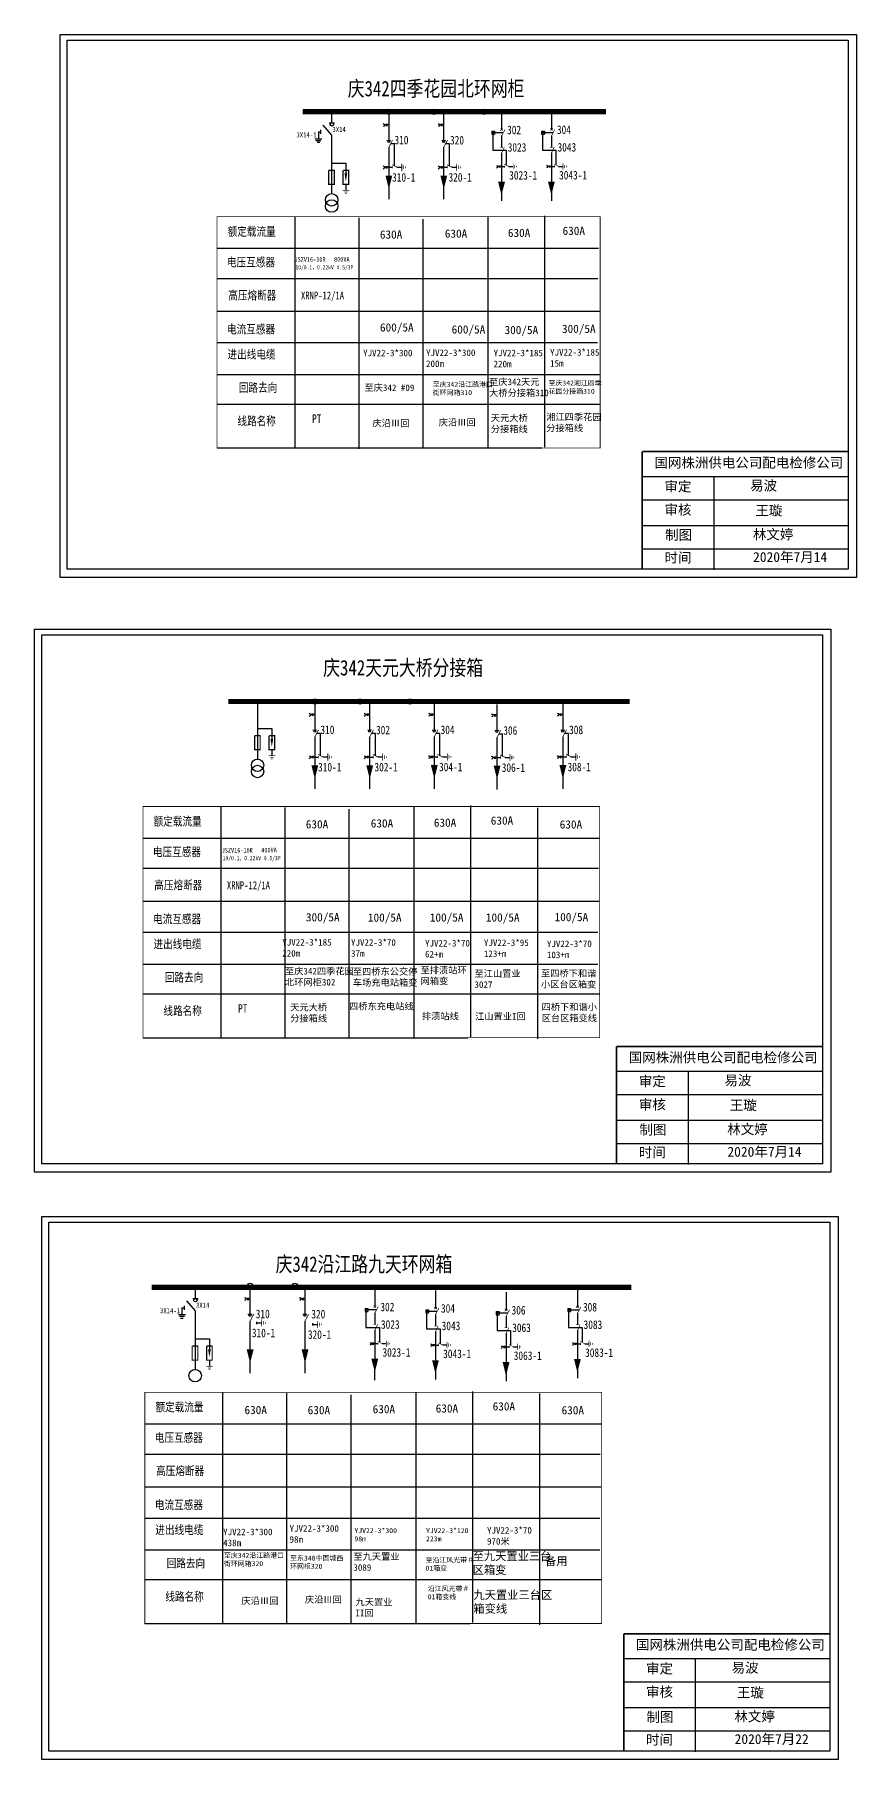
# Model space of a CAD drawing. Extents: x 215 to 997, y -470 to 59.
# Drawn here: x 215 to 464, y -468 to 55 of the extents above; entities that cross this region are included whole.
import ezdxf
from ezdxf.enums import TextEntityAlignment as Align

# ---------------------------------------------------------------- set-up
doc = ezdxf.new("R2010")
doc.units = 0
doc.header["$LTSCALE"] = 0.774411
doc.linetypes.add('HIDDEN', pattern=[0.375, 0.25, -0.125])
doc.layers.get('0').update_dxf_attribs({"linetype": 'CONTINUOUS'})
doc.layers.add('1', color=7, linetype='CONTINUOUS')
doc.layers.add('粗实线', color=7, linetype='CONTINUOUS', lineweight=30)
doc.styles.add('ST', font='', dxfattribs={"width": 0.8})
doc.styles.get("Standard").update_dxf_attribs({"font": '', "height": 2.5})
doc.styles.add('字体', font='simkai_0.ttf', dxfattribs={"height": 2.5})
doc.styles.add('宋体', font='', dxfattribs={"width": 0.65})
doc.styles.get('ST').set_extended_font_data('SimSun')
doc.styles.get('Standard').set_extended_font_data('SimSun')
doc.styles.get('宋体').set_extended_font_data('SimSun')

# ---------------------------------------------------------------- blocks, each defined once
blk = doc.blocks.new('JD')
for points in [[(-2, 0.2), (-2, -0.2), (2, 0.2), (2, -0.2)], [(1, -1.2), (1, -0.8), (-1, -1.2), (-1, -0.8)], [(-0.5, -1.8), (-0.5, -2.2), (0.5, -1.8), (0.5, -2.2)]]:
    blk.add_trace(points)
blk = doc.blocks.new('接地刀')
at = {"layer": '粗实线', "color": 0}
for p, q in [((15477, 53739), (15565, 53739)), ((15488, 53719), (15553, 53719)), ((15521, 53827), (15521, 53739)), ((15504, 53694), (15537, 53694))]:
    blk.add_line(p, q, dxfattribs=at)
at = {"layer": '粗实线', "color": 0, "linetype": 'HIDDEN'}
blk.add_line((15521, 53827), (15549, 53827), dxfattribs=at)
at = {"layer": '粗实线'}
blk.add_line((15549, 53853), (15549, 53802), dxfattribs=at)

msp = doc.modelspace()

# ---------------------------------------------------------------- linework, layer by layer
at = {"linetype": 'Continuous'}
for p, q in [((399.46, -79.09), (461.82, -79.09)), ((421.1, -79.1), (421.1, -107.43)), ((399.46, -86.2), (461.82, -86.2)), ((399.46, -93.95), (461.82, -93.95)), ((399.46, -101.05), (461.82, -101.05)), ((391.67, -259.46), (454.04, -259.46)), ((413.32, -259.47), (413.32, -287.8)), ((391.67, -266.56), (454.04, -266.56)), ((391.67, -274.31), (454.04, -274.31)), ((391.67, -281.41), (454.04, -281.41)), ((393.85, -437.55), (456.22, -437.55)), ((415.5, -437.56), (415.5, -465.89)), ((393.85, -444.66), (456.22, -444.66)), ((393.85, -452.41), (456.22, -452.41)), ((393.85, -459.51), (456.22, -459.51))]:
    msp.add_line(p, q, dxfattribs=at)
for points in [[(222.86, 54.9), (464.39, 54.9), (464.39, -109.74), (222.86, -109.74)], [(225.04, 53.22), (461.89, 53.22), (461.89, -107.21), (225.04, -107.21)], [(215.08, -125.46), (456.61, -125.46), (456.61, -290.11), (215.08, -290.11)], [(217.26, -127.15), (454.11, -127.15), (454.11, -287.57), (217.26, -287.57)], [(217.26, -303.56), (458.79, -303.56), (458.79, -468.2), (217.26, -468.2)], [(219.44, -305.24), (456.28, -305.24), (456.28, -465.67), (219.44, -465.67)]]:
    msp.add_lwpolyline(points, close=True, dxfattribs=at)
at = {"linetype": 'Continuous', "const_width": 0.5}
for points in [[(399.42, -71.59), (399.42, -107.32)], [(399.46, -71.59), (461.82, -71.59)], [(391.64, -251.95), (391.64, -287.68)], [(391.67, -251.95), (454.04, -251.95)], [(393.81, -430.05), (393.81, -465.78)], [(393.85, -430.05), (456.22, -430.05)]]:
    msp.add_lwpolyline(points, dxfattribs=at)
at = {"layer": '1', "color": 0}
for p, q in [((356.73, 31.44), (356.73, 26.03)), ((371.85, 31.48), (371.85, 26.07)), ((322.52, 30.68), (322.52, 22.85)), ((339.18, 30.68), (339.18, 22.85)), ((305.16, 24.35), (305.16, 6.58)), ((353.78, 25.55), (353.78, 24.63)), ((353.78, 25.55), (354.61, 25.55)), ((353.78, 24.63), (354.61, 24.63)), ((357.15, 25.07), (354.05, 25.07)), ((354.05, 25.07), (354.05, 19.79)), ((354.61, 25.55), (354.61, 24.63)), ((356.73, 24.14), (356.73, 20.72)), ((368.9, 25.59), (368.9, 24.67)), ((368.9, 25.59), (369.73, 25.59)), ((368.9, 24.67), (369.73, 24.67)), ((372.26, 25.11), (369.16, 25.11)), ((369.16, 25.11), (369.16, 19.84)), ((369.73, 25.59), (369.73, 24.67)), ((371.85, 24.19), (371.85, 20.76)), ((305.15, 15.91), (309.52, 15.91)), ((309.52, 15.91), (309.52, 12.72)), ((322.52, 20.72), (322.52, 11.22)), ((339.18, 20.72), (339.18, 11.22)), ((354.05, 19.79), (358.14, 19.79)), ((356.73, 19), (356.73, 8.89)), ((358.14, 19.79), (358.14, 15.44)), ((369.16, 19.84), (373.25, 19.84)), ((371.85, 19.05), (371.85, 8.93)), ((373.25, 19.84), (373.25, 15.49)), ((322.52, 14.64), (323.6, 14.64)), ((325.01, 14.67), (326.48, 14.67)), ((339.18, 14.64), (340.26, 14.64)), ((341.67, 14.67), (343.14, 14.67)), ((356.73, 14.85), (357.69, 14.85)), ((358.94, 14.88), (360.24, 14.88)), ((371.85, 14.89), (372.81, 14.89)), ((374.05, 14.92), (375.36, 14.92)), ((309.52, 9.36), (309.52, 7.71)), ((322.53, 9.68), (322.53, 4.98)), ((339.18, 9.68), (339.18, 4.98)), ((356.74, 7.53), (356.74, 4.45)), ((371.85, 7.57), (371.85, 4.49)), ((294.02, -0.35), (294.02, -70.3)), ((313.45, -0.67), (313.45, -70.7)), ((332.91, -1.13), (332.91, -70.49)), ((352.62, -0.37), (352.62, -70.49)), ((369.81, -0.07), (369.81, -70.19)), ((270.44, -9.93), (386.13, -9.93)), ((270.44, -19.07), (385.96, -19.07)), ((270.44, -29.03), (386.47, -29.03)), ((270.44, -38.51), (385.79, -38.51)), ((270.44, -48.17), (386.64, -48.17)), ((270.44, -57.17), (386.64, -57.17)), ((270.44, -70.49), (368.97, -70.49)), ((282.71, -147.8), (282.71, -164.89)), ((300.07, -148.17), (300.07, -156.01)), ((316.72, -148.17), (316.72, -156.01)), ((336.31, -148.12), (336.31, -155.96)), ((355.33, -148.31), (355.33, -156.14)), ((375.28, -148.12), (375.28, -155.96)), ((282.69, -155.56), (287.06, -155.56)), ((287.06, -155.56), (287.06, -158.75)), ((287.06, -162.11), (287.06, -163.76)), ((300.07, -158.13), (300.07, -167.63)), ((316.72, -158.13), (316.72, -167.63)), ((336.31, -158.09), (336.31, -167.59)), ((355.33, -158.27), (355.33, -167.77)), ((375.28, -158.09), (375.28, -167.59)), ((300.07, -164.21), (301.15, -164.21)), ((302.56, -164.18), (304.03, -164.18)), ((316.72, -164.21), (317.8, -164.21)), ((319.21, -164.18), (320.68, -164.18)), ((336.31, -164.16), (337.39, -164.16)), ((338.8, -164.13), (340.27, -164.13)), ((355.33, -164.35), (356.41, -164.35)), ((357.82, -164.32), (359.29, -164.32)), ((375.28, -164.16), (376.36, -164.16)), ((377.77, -164.13), (379.24, -164.13)), ((300.07, -169.17), (300.07, -173.87)), ((316.73, -169.17), (316.73, -173.87)), ((336.31, -169.12), (336.31, -173.82)), ((355.34, -169.31), (355.34, -174.01)), ((375.29, -169.12), (375.29, -173.82)), ((271.56, -179.2), (271.56, -249.15)), ((290.99, -179.53), (290.99, -249.55)), ((310.46, -179.98), (310.46, -249.34)), ((330.16, -179.22), (330.16, -249.34)), ((347.36, -178.92), (347.36, -249.04)), ((367.63, -179.57), (367.63, -249.69)), ((247.99, -188.78), (386.56, -188.78)), ((247.99, -197.92), (386.11, -197.92)), ((247.99, -207.88), (386.27, -207.88)), ((247.99, -217.36), (385.94, -217.36)), ((247.99, -227.02), (385.94, -227.02)), ((247.99, -236.02), (386.49, -236.02)), ((247.99, -249.34), (346.51, -249.34)), ((280.44, -325.31), (280.44, -333.14)), ((297.09, -325.31), (297.09, -333.14)), ((318.3, -325.51), (318.3, -330.92)), ((336.69, -325.93), (336.69, -331.34)), ((358.1, -326.5), (358.1, -331.91)), ((379.75, -325.56), (379.75, -330.97)), ((263.78, -332.21), (263.78, -349.99)), ((315.35, -331.4), (315.35, -332.32)), ((315.35, -331.4), (316.18, -331.4)), ((315.35, -332.32), (316.18, -332.32)), ((318.71, -331.88), (315.61, -331.88)), ((315.61, -331.88), (315.61, -337.15)), ((316.18, -331.4), (316.18, -332.32)), ((318.3, -332.8), (318.3, -336.23)), ((333.74, -331.82), (333.74, -332.74)), ((333.74, -331.82), (334.57, -331.82)), ((333.74, -332.74), (334.57, -332.74)), ((337.11, -332.3), (334.01, -332.3)), ((334.01, -332.3), (334.01, -337.58)), ((334.57, -331.82), (334.57, -332.74)), ((336.69, -333.23), (336.69, -336.65)), ((355.15, -332.39), (355.15, -333.31)), ((355.15, -332.39), (355.98, -332.39)), ((355.15, -333.31), (355.98, -333.31)), ((358.51, -332.87), (355.41, -332.87)), ((355.41, -332.87), (355.41, -338.14)), ((355.98, -332.39), (355.98, -333.31)), ((358.1, -333.79), (358.1, -337.22)), ((376.8, -331.45), (376.8, -332.37)), ((376.8, -331.45), (377.63, -331.45)), ((376.8, -332.37), (377.63, -332.37)), ((380.17, -331.93), (377.07, -331.93)), ((377.07, -331.93), (377.07, -337.21)), ((377.63, -331.45), (377.63, -332.37)), ((379.75, -332.86), (379.75, -336.28)), ((280.44, -335.27), (280.44, -344.77)), ((282.49, -335.75), (283.96, -335.75)), ((297.09, -335.27), (297.09, -344.77)), ((299.47, -336.24), (300.94, -336.24)), ((315.61, -337.15), (319.7, -337.15)), ((318.3, -337.94), (318.3, -348.06)), ((319.7, -337.15), (319.7, -341.5)), ((334.01, -337.58), (338.1, -337.58)), ((336.69, -338.37), (336.69, -348.48)), ((338.1, -337.58), (338.1, -341.93)), ((355.41, -338.14), (359.5, -338.14)), ((358.1, -338.93), (358.1, -349.05)), ((359.5, -338.14), (359.5, -342.5)), ((377.07, -337.21), (381.16, -337.21)), ((379.75, -338), (379.75, -348.12)), ((381.16, -337.21), (381.16, -341.56)), ((263.76, -340.65), (268.13, -340.65)), ((268.13, -340.65), (268.13, -343.84)), ((318.3, -342.1), (319.26, -342.1)), ((320.51, -342.07), (321.81, -342.07)), ((336.69, -342.52), (337.65, -342.52)), ((338.9, -342.49), (340.2, -342.49)), ((358.1, -343.09), (359.05, -343.09)), ((360.3, -343.06), (361.61, -343.06)), ((379.75, -342.15), (380.71, -342.15)), ((381.96, -342.13), (383.26, -342.13)), ((268.13, -347.2), (268.13, -348.85)), ((280.44, -346.31), (280.44, -351)), ((297.1, -346.31), (297.1, -351)), ((318.25, -350.06), (318.25, -353.14)), ((336.7, -349.84), (336.7, -352.92)), ((358.1, -350.41), (358.1, -353.49)), ((379.76, -349.47), (379.76, -352.55)), ((272.13, -356.84), (272.13, -426.79)), ((291.56, -357.16), (291.56, -427.19)), ((311.03, -357.62), (311.03, -426.97)), ((330.73, -356.86), (330.73, -426.97)), ((347.93, -356.56), (347.93, -426.68)), ((368.2, -357.21), (368.2, -427.33)), ((248.56, -366.42), (387.13, -366.42)), ((248.56, -375.56), (386.68, -375.56)), ((248.56, -385.51), (386.84, -385.51)), ((248.56, -395), (386.51, -395)), ((248.56, -404.66), (386.51, -404.66)), ((248.56, -413.66), (387.06, -413.66)), ((248.56, -426.97), (347.08, -426.97))]:
    msp.add_line(p, q, dxfattribs=at)
for points, const_width in [([(296.37, 31.48), (388.43, 31.48)], 1.56), ([(356.34, 25.72), (357.18, 26.35)], 0.207), ([(356.35, 26.41), (357.16, 25.74)], 0.207), ([(356.73, 24.09), (357.77, 26.06)], 0.207), ([(371.45, 25.76), (372.3, 26.4)], 0.207), ([(371.46, 26.46), (372.27, 25.78)], 0.207), ([(371.85, 24.13), (372.88, 26.1)], 0.207), ([(321.83, 22.82), (323.21, 22.82)], 0.234), ([(322.52, 20.66), (323.69, 22.88)], 0.234), ([(338.49, 22.82), (339.87, 22.82)], 0.234), ([(339.18, 20.66), (340.35, 22.88)], 0.234), ([(356.36, 20.66), (357.13, 20.66)], 0.207), ([(356.69, 18.75), (357.56, 20.71)], 0.207), ([(371.48, 20.71), (372.24, 20.71)], 0.207), ([(371.81, 18.79), (372.68, 20.75)], 0.207), ([(304.29, 13.73), (304.29, 9.47), (306, 9.47), (306, 13.73), (304.35, 13.73)], 0.36), ([(308.66, 13.73), (308.66, 9.47), (310.37, 9.47), (310.37, 13.73), (308.72, 13.73)], 0.36), ([(323.54, 15.42), (325.1, 14.64)], 0.234), ([(323.6, 15), (323.6, 14.28)], 0.234), ([(340.2, 15.42), (341.76, 14.64)], 0.234), ([(340.26, 15), (340.26, 14.28)], 0.234), ([(357.64, 15.54), (359.02, 14.85)], 0.207), ([(357.69, 15.17), (357.69, 14.53)], 0.207), ([(372.75, 15.58), (374.13, 14.89)], 0.207), ([(372.81, 15.21), (372.81, 14.57)], 0.207), ([(356.22, 8.82), (357.28, 8.82), (356.74, 7.76), (356.24, 8.84)], 0.207), ([(371.34, 8.87), (372.39, 8.87), (371.85, 7.8), (371.35, 8.89)], 0.207), ([(273.91, -147.37), (395.56, -147.37)], 1.56), ([(299.38, -156.04), (300.76, -156.04)], 0.234), ([(300.07, -158.19), (301.24, -155.98)], 0.234), ([(316.03, -156.04), (317.41, -156.04)], 0.234), ([(316.72, -158.19), (317.89, -155.98)], 0.234), ([(335.62, -155.99), (337, -155.99)], 0.234), ([(336.31, -158.15), (337.48, -155.93)], 0.234), ([(354.64, -156.17), (356.02, -156.17)], 0.234), ([(355.33, -158.33), (356.5, -156.11)], 0.234), ([(374.59, -155.99), (375.97, -155.99)], 0.234), ([(375.28, -158.15), (376.45, -155.93)], 0.234), ([(281.84, -157.74), (281.84, -162), (283.54, -162), (283.54, -157.74), (281.89, -157.74)], 0.36), ([(286.21, -157.74), (286.21, -162), (287.91, -162), (287.91, -157.74), (286.26, -157.74)], 0.36), ([(301.09, -163.43), (302.65, -164.21)], 0.234), ([(301.15, -163.85), (301.15, -164.57)], 0.234), ([(317.74, -163.43), (319.3, -164.21)], 0.234), ([(317.8, -163.85), (317.8, -164.57)], 0.234), ([(337.33, -163.38), (338.89, -164.16)], 0.234), ([(337.39, -163.8), (337.39, -164.52)], 0.234), ([(356.35, -163.57), (357.91, -164.35)], 0.234), ([(356.41, -163.99), (356.41, -164.71)], 0.234), ([(376.3, -163.38), (377.86, -164.16)], 0.234), ([(376.36, -163.8), (376.36, -164.52)], 0.234), ([(381.55, -249.34), (247.99, -249.34), (247.99, -179.2), (380.96, -179.2)], 0.234), ([(380.75, -179.2), (386.51, -179.2), (386.51, -249.34), (381.41, -249.34)], 0.234), ([(250.61, -325.01), (396.13, -325.01)], 1.56), ([(279.75, -333.17), (281.13, -333.17)], 0.234), ([(280.44, -335.33), (281.61, -333.11)], 0.234), ([(296.4, -333.17), (297.78, -333.17)], 0.234), ([(297.09, -335.33), (298.26, -333.11)], 0.234), ([(317.91, -331.22), (318.75, -330.59)], 0.207), ([(317.91, -330.53), (318.73, -331.21)], 0.207), ([(318.3, -332.85), (319.34, -330.89)], 0.207), ([(336.3, -331.65), (337.14, -331.02)], 0.207), ([(336.31, -330.96), (337.12, -331.63)], 0.207), ([(336.69, -333.28), (337.73, -331.31)], 0.207), ([(357.7, -332.22), (358.54, -331.59)], 0.207), ([(357.71, -331.53), (358.52, -332.2)], 0.207), ([(358.1, -333.85), (359.13, -331.88)], 0.207), ([(379.36, -331.28), (380.2, -330.65)], 0.207), ([(379.36, -330.59), (380.18, -331.27)], 0.207), ([(379.75, -332.91), (380.79, -330.95)], 0.207), ([(317.93, -336.28), (318.7, -336.28)], 0.207), ([(318.26, -338.2), (319.13, -336.24)], 0.207), ([(336.32, -336.71), (337.09, -336.71)], 0.207), ([(336.65, -338.62), (337.52, -336.66)], 0.207), ([(357.72, -337.28), (358.49, -337.28)], 0.207), ([(358.05, -339.19), (358.93, -337.23)], 0.207), ([(379.38, -336.34), (380.15, -336.34)], 0.207), ([(379.71, -338.25), (380.58, -336.3)], 0.207), ([(262.91, -342.83), (262.91, -347.09), (264.61, -347.09), (264.61, -342.83), (262.96, -342.83)], 0.36), ([(267.28, -342.83), (267.28, -347.09), (268.98, -347.09), (268.98, -342.83), (267.33, -342.83)], 0.36), ([(319.2, -341.41), (320.59, -342.1)], 0.207), ([(319.26, -341.78), (319.26, -342.41)], 0.207), ([(337.6, -341.83), (338.98, -342.52)], 0.207), ([(337.65, -342.2), (337.65, -342.84)], 0.207), ([(359, -342.4), (360.38, -343.09)], 0.207), ([(359.05, -342.77), (359.05, -343.41)], 0.207), ([(380.66, -341.46), (382.04, -342.15)], 0.207), ([(380.71, -341.83), (380.71, -342.47)], 0.207), ([(317.79, -348.12), (318.85, -348.12), (318.31, -349.19), (317.8, -348.1)], 0.207), ([(336.18, -348.55), (337.24, -348.55), (336.7, -349.62), (336.2, -348.53)], 0.207), ([(357.59, -349.11), (358.64, -349.11), (358.1, -350.18), (357.6, -349.09)], 0.207), ([(379.24, -348.18), (380.3, -348.18), (379.76, -349.25), (379.25, -348.16)], 0.207), ([(382.12, -426.97), (248.56, -426.97), (248.56, -356.84), (381.53, -356.84)], 0.234), ([(381.32, -356.84), (387.08, -356.84), (387.08, -426.97), (381.98, -426.97)], 0.234)]:
    msp.add_lwpolyline(points, dxfattribs=dict(at, const_width=const_width))
for points, format in [([(320.82, 27.91, -0.877934), (320.84, 26.96)], "xyb"), ([(337.48, 27.91, -0.877934), (337.5, 26.96)], "xyb"), ([(309.52, 12.77, 0.84, 0, 0), (309.52, 10.37, 0, 0, 0)], "xyseb"), ([(320.82, 15.06, -0.877934), (320.84, 14.11)], "xyb"), ([(322.57, 12.14, 2.08, 0, 0), (322.57, 8.01, 0, 0, 0)], "xyseb"), ([(337.48, 15.06, -0.877934), (337.5, 14.11)], "xyb"), ([(339.22, 12.14, 2.08, 0, 0), (339.22, 8.01, 0, 0, 0)], "xyseb"), ([(355.23, 15.22, -0.877934), (355.24, 14.38)], "xyb"), ([(356.73, 10.26, 2.08, 0, 0), (356.73, 6.13, 0, 0, 0)], "xyseb"), ([(370.34, 15.26, -0.877934), (370.36, 14.42)], "xyb"), ([(371.85, 10.3, 2.08, 0, 0), (371.85, 6.18, 0, 0, 0)], "xyseb"), ([(298.37, -150.95, -0.877934), (298.39, -151.89)], "xyb"), ([(315.02, -150.95, -0.877934), (315.04, -151.89)], "xyb"), ([(334.61, -150.9, -0.877934), (334.63, -151.85)], "xyb"), ([(353.63, -151.08, -0.877934), (353.65, -152.03)], "xyb"), ([(373.58, -150.9, -0.877934), (373.6, -151.85)], "xyb"), ([(287.06, -158.7, 0.84, 0, 0), (287.06, -161.1, 0, 0, 0)], "xyseb"), ([(298.37, -163.8, -0.877934), (298.39, -164.74)], "xyb"), ([(300.11, -166.71, 2.08, 0, 0), (300.11, -170.84, 0, 0, 0)], "xyseb"), ([(315.02, -163.8, -0.877934), (315.04, -164.74)], "xyb"), ([(316.77, -166.71, 2.08, 0, 0), (316.77, -170.84, 0, 0, 0)], "xyseb"), ([(334.61, -163.75, -0.877934), (334.63, -164.7)], "xyb"), ([(336.35, -166.66, 2.08, 0, 0), (336.35, -170.79, 0, 0, 0)], "xyseb"), ([(353.63, -163.93, -0.877934), (353.65, -164.88)], "xyb"), ([(355.38, -166.85, 2.08, 0, 0), (355.38, -170.98, 0, 0, 0)], "xyseb"), ([(373.58, -163.75, -0.877934), (373.6, -164.7)], "xyb"), ([(375.33, -166.66, 2.08, 0, 0), (375.33, -170.79, 0, 0, 0)], "xyseb"), ([(278.74, -328.08, -0.877934), (278.76, -329.03)], "xyb"), ([(295.39, -328.08, -0.877934), (295.41, -329.03)], "xyb"), ([(268.13, -343.79, 0.84, 0, 0), (268.13, -346.19, 0, 0, 0)], "xyseb"), ([(280.48, -343.85, 2.08, 0, 0), (280.48, -347.97, 0, 0, 0)], "xyseb"), ([(297.14, -343.85, 2.08, 0, 0), (297.14, -347.97, 0, 0, 0)], "xyseb"), ([(316.79, -341.73, -0.877934), (316.81, -342.57)], "xyb"), ([(335.19, -342.16, -0.877934), (335.2, -343)], "xyb"), ([(356.59, -342.72, -0.877934), (356.61, -343.56)], "xyb"), ([(378.25, -341.79, -0.877934), (378.26, -342.63)], "xyb"), ([(318.3, -346.68, 2.08, 0, 0), (318.3, -350.81, 0, 0, 0)], "xyseb"), ([(336.69, -347.11, 2.08, 0, 0), (336.69, -351.24, 0, 0, 0)], "xyseb"), ([(358.1, -347.68, 2.08, 0, 0), (358.1, -351.81, 0, 0, 0)], "xyseb"), ([(379.75, -346.74, 2.08, 0, 0), (379.75, -350.87, 0, 0, 0)], "xyseb")]:
    msp.add_lwpolyline(points, format=format, dxfattribs=at)
for points in [[(321.73, 27.5), (321.24, 27.5)], [(321.73, 27.83), (321.73, 27.12)], [(321.95, 27.83), (321.95, 27.12)], [(322.52, 27.5), (321.95, 27.5)], [(338.39, 27.5), (337.9, 27.5)], [(338.39, 27.83), (338.39, 27.12)], [(338.61, 27.83), (338.61, 27.12)], [(339.17, 27.5), (338.61, 27.5)], [(324.26, 14.99), (324.26, 21.74), (323.09, 21.74)], [(340.92, 14.99), (340.92, 21.74), (339.75, 21.74)], [(321.73, 14.65), (321.24, 14.65)], [(321.73, 14.98), (321.73, 14.27)], [(321.95, 14.98), (321.95, 14.27)], [(322.52, 14.65), (321.95, 14.65)], [(338.39, 14.65), (337.9, 14.65)], [(338.39, 14.98), (338.39, 14.27)], [(338.61, 14.98), (338.61, 14.27)], [(339.17, 14.65), (338.61, 14.65)], [(356.04, 14.86), (355.6, 14.86)], [(356.04, 15.15), (356.04, 14.52)], [(356.23, 15.15), (356.23, 14.52)], [(356.73, 14.86), (356.23, 14.86)], [(371.15, 14.9), (370.71, 14.9)], [(371.15, 15.19), (371.15, 14.56)], [(371.34, 15.19), (371.34, 14.56)], [(371.85, 14.9), (371.34, 14.9)], [(299.28, -151.35), (298.79, -151.35)], [(299.28, -151.02), (299.28, -151.73)], [(299.5, -151.02), (299.5, -151.73)], [(300.06, -151.35), (299.5, -151.35)], [(315.93, -151.35), (315.44, -151.35)], [(315.93, -151.02), (315.93, -151.73)], [(316.15, -151.02), (316.15, -151.73)], [(316.72, -151.35), (316.15, -151.35)], [(335.52, -151.3), (335.03, -151.3)], [(335.52, -150.97), (335.52, -151.68)], [(335.74, -150.97), (335.74, -151.68)], [(336.31, -151.3), (335.74, -151.3)], [(354.55, -151.49), (354.05, -151.49)], [(354.55, -151.16), (354.55, -151.87)], [(354.77, -151.16), (354.77, -151.87)], [(355.33, -151.49), (354.77, -151.49)], [(374.5, -151.3), (374, -151.3)], [(374.5, -150.97), (374.5, -151.68)], [(374.71, -150.97), (374.71, -151.68)], [(375.28, -151.3), (374.71, -151.3)], [(301.81, -163.86), (301.81, -157.11), (300.64, -157.11)], [(318.46, -163.86), (318.46, -157.11), (317.29, -157.11)], [(338.05, -163.81), (338.05, -157.06), (336.88, -157.06)], [(357.07, -164), (357.07, -157.25), (355.91, -157.25)], [(377.02, -163.81), (377.02, -157.06), (375.85, -157.06)], [(299.28, -164.2), (298.79, -164.2)], [(299.28, -163.87), (299.28, -164.58)], [(299.5, -163.87), (299.5, -164.58)], [(300.06, -164.2), (299.5, -164.2)], [(315.93, -164.2), (315.44, -164.2)], [(315.93, -163.87), (315.93, -164.58)], [(316.15, -163.87), (316.15, -164.58)], [(316.72, -164.2), (316.15, -164.2)], [(335.52, -164.15), (335.03, -164.15)], [(335.52, -163.82), (335.52, -164.53)], [(335.74, -163.82), (335.74, -164.53)], [(336.31, -164.15), (335.74, -164.15)], [(354.55, -164.33), (354.05, -164.33)], [(354.55, -164.01), (354.55, -164.72)], [(354.77, -164.01), (354.77, -164.72)], [(355.33, -164.33), (354.77, -164.33)], [(374.5, -164.15), (374, -164.15)], [(374.5, -163.82), (374.5, -164.53)], [(374.71, -163.82), (374.71, -164.53)], [(375.28, -164.15), (374.71, -164.15)], [(279.65, -328.48), (279.16, -328.48)], [(279.65, -328.16), (279.65, -328.87)], [(279.87, -328.16), (279.87, -328.87)], [(280.44, -328.48), (279.87, -328.48)], [(296.31, -328.48), (295.81, -328.48)], [(296.31, -328.16), (296.31, -328.87)], [(296.52, -328.16), (296.52, -328.87)], [(297.09, -328.48), (296.52, -328.48)], [(282.44, -335.43), (282.44, -336.14)], [(299.42, -335.92), (299.42, -336.63)], [(317.6, -342.09), (317.17, -342.09)], [(317.6, -341.79), (317.6, -342.43)], [(317.8, -341.79), (317.8, -342.43)], [(318.3, -342.09), (317.8, -342.09)], [(335.99, -342.51), (335.56, -342.51)], [(335.99, -342.22), (335.99, -342.85)], [(336.19, -342.22), (336.19, -342.85)], [(336.69, -342.51), (336.19, -342.51)], [(357.4, -343.08), (356.96, -343.08)], [(357.4, -342.79), (357.4, -343.42)], [(357.59, -342.79), (357.59, -343.42)], [(358.09, -343.08), (357.59, -343.08)], [(379.05, -342.14), (378.62, -342.14)], [(379.05, -341.85), (379.05, -342.48)], [(379.25, -341.85), (379.25, -342.48)], [(379.75, -342.14), (379.25, -342.14)]]:
    msp.add_lwpolyline(points, dxfattribs=at)
at = {"layer": '1', "color": 0, "const_width": 0.234}
msp.add_lwpolyline([(270.44, -0.35), (386.64, -0.35), (386.64, -70.49), (270.44, -70.49)], close=True, dxfattribs=at)
at = {"layer": '1', "color": 0}
for centre, radius in [((322.56, 31.46), 0.777), ((336.17, 31.46), 0.777), ((351.41, 31.46), 0.777), ((322.52, 22.49), 0.3), ((339.18, 22.49), 0.3), ((305.2, 4.77), 1.89), ((305.2, 2.89), 1.89), ((300.1, -147.39), 0.777), ((313.71, -147.39), 0.777), ((328.95, -147.39), 0.777), ((300.07, -156.36), 0.3), ((316.72, -156.36), 0.3), ((336.31, -156.32), 0.3), ((355.33, -156.5), 0.3), ((375.28, -156.32), 0.3), ((282.74, -166.7), 1.89), ((282.74, -168.58), 1.89), ((280.47, -324.53), 0.777), ((294.09, -324.53), 0.777), ((280.44, -333.5), 0.3), ((297.09, -333.5), 0.3), ((263.81, -351.79), 1.89)]:
    msp.add_circle(centre, radius, dxfattribs=at)
at = {"layer": '粗实线', "color": 0}
for p, q in [((305.28, 24.39), (302.63, 27.41)), ((304.45, 28.13), (306.12, 28.13)), ((305.28, 28.13), (305.28, 31.19)), ((263.89, -332.17), (261.25, -329.15)), ((263.06, -328.43), (264.73, -328.43)), ((263.89, -328.43), (263.89, -325.38))]:
    msp.add_line(p, q, dxfattribs=at)
for centre in [(305.28, 27.63), (263.89, -328.93)]:
    msp.add_circle(centre, 0.501, dxfattribs=at)

# ---------------------------------------------------------------- block references
at = {"layer": '1', "color": 0, "rotation": 90}
for p, xscale, yscale, zscale in [((326.5, 14.63), 0.5459999999031879, 0.5459999999031879, 0.546), ((343.16, 14.63), 0.5459999999031879, 0.5459999999031879, 0.546), ((360.26, 14.84), 0.4838399997354372, 0.4838399997354372, 0.48384), ((375.38, 14.88), 0.4838399997354372, 0.4838399997354372, 0.48384), ((304.05, -164.22), 0.5459999999031879, 0.5459999999031879, 0.546), ((320.7, -164.22), 0.5459999999031879, 0.5459999999031879, 0.546), ((340.29, -164.17), 0.5459999999031879, 0.5459999999031879, 0.546), ((359.31, -164.36), 0.5459999999031879, 0.5459999999031879, 0.546), ((379.26, -164.17), 0.5459999999031879, 0.5459999999031879, 0.546), ((283.98, -335.79), 0.5459999999031879, 0.5459999999031879, 0.546), ((300.96, -336.29), 0.5459999999031879, 0.5459999999031879, 0.546), ((321.83, -342.11), 0.4838399997354372, 0.4838399997354372, 0.48384), ((340.22, -342.53), 0.4838399997354372, 0.4838399997354372, 0.48384), ((361.62, -343.1), 0.4838399997354372, 0.4838399997354372, 0.48384), ((383.28, -342.16), 0.4838399997354372, 0.4838399997354372, 0.48384)]:
    msp.add_blockref('JD', p, dxfattribs=dict(at, xscale=xscale, yscale=yscale, zscale=zscale))
at = {"layer": '1', "color": 0, "xscale": 0.5040000006556511, "yscale": 0.5039999997243285, "zscale": 0.504}
for p in [(309.55, 7.64), (287.09, -163.83), (268.16, -348.93)]:
    msp.add_blockref('JD', p, dxfattribs=at)
at = {"layer": '粗实线', "color": 0, "zscale": 0.02357643924490561}
for p, xscale, yscale in [((-64.73, -1243.7), 0.02357643924489139, 0.0235764392450406), ((-106.12, -1600.26), 0.02357643924483455, 0.02357643924506192)]:
    msp.add_blockref('接地刀', p, dxfattribs=dict(at, xscale=xscale, yscale=yscale))

# ---------------------------------------------------------------- texts
at = {"color": 0, "style": '宋体', "width": 0.8}
for s, height, p in [('3X14', 1.548, (307.47, 25.35)), ('3X14-1', 1.548, (297.58, 23.69)), ('XRNP-12/1A', 2.4, (302.44, -25.44)), ('XRNP-12/1A', 2.4, (279.98, -204.29)), ('3X14-1', 1.548, (256.19, -332.87)), ('3X14', 1.548, (266.09, -331.21))]:
    msp.add_text(s, height=height, dxfattribs=at).set_placement(p, align=Align.CENTER)
at = {"color": 0, "linetype": 'Continuous', "attachment_point": 1, "style": '字体'}
for s, insert, char_height, width in [('\\A1;630A', (319.83, -4.5), 2.5, 16.2232), ('\\A1;630A', (339.53, -4.22), 2.5, 16.2232), ('\\A1;630A', (358.66, -4), 2.5, 16.2232), ('\\A1;630A', (375.24, -3.37), 2.5, 16.2232), ('\\A1;600/5A', (319.87, -32.68), 2.5, 16.2232), ('\\A1;600/5A', (341.6, -33.29), 2.5, 16.2232), ('\\A1;300/5A', (357.65, -33.46), 2.5, 16.2232), ('\\A1;300/5A', (375.06, -33.1), 2.5, 16.2232), ('YJV22-3*300\\P ', (314.75, -40.67), 2, 13.6326), ('YJV22-3*300\\P200m', (333.84, -40.61), 2, 13.6326), ('YJV22-3*185\\P220m', (354.32, -40.67), 2, 13.6326), ('YJV22-3*185\\P15m', (371.46, -40.48), 2, 13.6326), ('至庆342 #09', (315.16, -51.21), 2, 22.1068), ('至庆342天元\\P大桥分接箱310', (352.96, -49.44), 2, 22.1068), ('至庆342湘江四季\\P花园分接箱310', (370.98, -50.03), 1.5, 22.1068), ('庆沿Ⅲ回', (317.58, -61.96), 2, 22.1068), ('庆沿Ⅲ回', (337.68, -61.74), 2, 22.1068), ('天元大桥\\P分接箱线', (353.49, -60.39), 2, 22.1068), ('湘江四季花园\\P分接箱线', (370.28, -60.1), 2, 22.1068), ('\\A1;630A', (317.07, -183.07), 2.5, 16.2232), ('\\A1;630A', (336.2, -182.85), 2.5, 16.2232), ('\\A1;630A', (353.47, -182.22), 2.5, 16.2232), ('\\A1;630A', (297.37, -183.35), 2.5, 16.2232), ('\\A1;630A', (374.38, -183.39), 2.5, 16.2232), ('\\A1;300/5A', (297.41, -211.54), 2.5, 16.2232), ('\\A1;100/5A', (316.21, -211.63), 2.5, 16.2232), ('\\A1;100/5A', (334.99, -211.61), 2.5, 16.2232), ('\\A1;100/5A', (351.99, -211.61), 2.5, 16.2232), ('\\A1;100/5A', (372.82, -211.48), 2.5, 16.2232), ('YJV22-3*185\\P220m', (290.23, -219.39), 2, 13.6326), ('YJV22-3*70\\P37m\\P ', (311.08, -219.44), 2, 13.6326), ('YJV22-3*70\\P62+m\\P ', (333.53, -219.67), 2, 13.6326), ('YJV22-3*95\\P123+m\\P ', (351.39, -219.51), 2, 13.6326), ('YJV22-3*70\\P103+m\\P ', (370.5, -219.85), 2, 13.6326), ('至庆342四季花园北环网柜302', (291.05, -228.15), 2, 22.1068), ('{\\fSimSun|b0|i0|c134|p2;至四桥东公交停车场充电站箱变}', (311.63, -228.26), 2, 20.8377), ('至排渍站环\\P网箱变', (332.18, -227.83), 2, 22.1068), ('{\\fSimSun|b0|i0|c134|p2;至江山置业}3027', (348.53, -228.88), 2, 17.3576), ('{\\fSimSun|b0|i0|c134|p2;至四桥下和谐小区台区箱变}', (368.69, -228.82), 2, 17.3576), ('天元大桥\\P分接箱线', (292.64, -239.11), 2, 22.1068), ('{\\fSimSun|b0|i0|c134|p2;四桥东充电站线}', (310.48, -238.8), 2, 20.8377), ('{\\fSimSun|b0|i0|c134|p2;四桥下和谐小区台区箱变线}', (368.89, -239.02), 2, 17.3576), ('排渍站线', (332.58, -241.78), 2, 22.1068), ('江山置业I回', (348.7, -241.86), 2, 22.1068), ('\\A1;630A', (317.64, -360.7), 2.5, 16.2232), ('\\A1;630A', (336.77, -360.49), 2.5, 16.2232), ('\\A1;630A', (354.04, -359.86), 2.5, 16.2232), ('\\A1;630A', (278.78, -360.97), 2.5, 16.2232), ('\\A1;630A', (297.94, -360.99), 2.5, 16.2232), ('\\A1;630A', (374.95, -361.03), 2.5, 16.2232), ('YJV22-3*300\\P98m\\P ', (292.44, -397.14), 2, 13.6326), ('YJV22-3*300\\P438m\\P ', (272.3, -398.18), 2, 13.6326), ('{\\H0.75x;YJV22-3*300\\P98m\\P} ', (312.11, -398.03), 2, 13.6326), ('{\\H0.75x;YJV22-3*120\\P223m\\P} ', (333.82, -398.04), 2, 13.6326), ('{\\fSimSun|b0|i0|c134|p2;至东}348{\\fSimSun|b0|i0|c134|p2;中国城西环网柜320}', (292.61, -406.37), 1.5, 15.7547), ('{\\fSimSun|b0|i0|c134|p2;至\\C7;九天置业\\P3089}', (311.8, -405.65), 2, 22.1068), ('{\\fSimSun|b0|i0|c134|p2;至\\C256;沿江风光带＃\\fKaiTi_GB2312|b0|i0|c134|p49;01\\fSimSun|b0|i0|c134|p2;箱变}', (333.68, -406.93), 1.5, 12.9166), ('庆沿Ⅲ回', (297.09, -418.71), 2, 22.1068), ('{\\fSimSun|b0|i0|c134|p2;\\C256;沿江风光带＃\\fKaiTi_GB2312|b0|i0|c134|p49;01\\fSimSun|b0|i0|c134|p2;箱变\\C0;线}', (334.36, -415.62), 1.5, 12.7226), ('庆沿Ⅲ回', (277.83, -419.08), 2, 22.1068)]:
    msp.add_mtext(s, dxfattribs=dict(at, insert=insert, char_height=char_height, width=width))
at = {"color": 0, "char_height": 1.5, "width": 16.3338, "attachment_point": 1, "style": '字体'}
for s, insert in [('{\\fSimSun|b0|i0|c134|p2;至庆}342{\\fSimSun|b0|i0|c134|p2;沿江路港口街环网箱310}', (335.88, -50.44)), ('{\\fSimSun|b0|i0|c134|p2;至庆}342{\\fSimSun|b0|i0|c134|p2;沿江路港口街环网箱320}', (272.53, -405.54))]:
    msp.add_mtext(s, dxfattribs=dict(at, insert=insert))
at = {"linetype": 'Continuous', "char_height": 3, "attachment_point": 1, "style": '字体'}
for s, insert, width in [('国网株洲供电公司配电检修公司', (403.1, -73.44), 82.0179), ('审定', (406.15, -80.65), 23.4615), ('{\\fSimSun|b0|i0|c134|p2;易波}', (432.13, -80.38), 23.4615), ('审核', (406.15, -87.72), 23.4615), ('{\\fSimSun|b0|i0|c134|p2;王璇}', (433.73, -87.92), 33.0539), ('制图', (406.32, -95.34), 23.4615), ('{\\fSimSun|b0|i0|c134|p2;林文婷}', (432.96, -95.2), 23.4615), ('时间', (406.15, -102.22), 23.4615), ('2020{\\fSimSun|b0|i0|c134|p2;年}7{\\fSimSun|b0|i0|c134|p2;月14}', (433.03, -102.05), 23.4615), ('国网株洲供电公司配电检修公司', (395.31, -253.81), 82.0179), ('审定', (398.37, -261.02), 23.4615), ('{\\fSimSun|b0|i0|c134|p2;易波}', (424.34, -260.74), 23.4615), ('审核', (398.37, -268.08), 23.4615), ('{\\fSimSun|b0|i0|c134|p2;王璇}', (425.95, -268.28), 33.0539), ('制图', (398.53, -275.7), 23.4615), ('{\\fSimSun|b0|i0|c134|p2;林文婷}', (425.18, -275.57), 23.4615), ('时间', (398.37, -282.58), 23.4615), ('2020{\\fSimSun|b0|i0|c134|p2;年}7{\\fSimSun|b0|i0|c134|p2;月14}', (425.25, -282.41), 23.4615), ('国网株洲供电公司配电检修公司', (397.49, -431.9), 82.0179), ('审定', (400.55, -439.11), 23.4615), ('{\\fSimSun|b0|i0|c134|p2;易波}', (426.52, -438.84), 23.4615), ('审核', (400.55, -446.18), 23.4615), ('{\\fSimSun|b0|i0|c134|p2;王璇}', (428.12, -446.38), 33.0539), ('制图', (400.71, -453.8), 23.4615), ('{\\fSimSun|b0|i0|c134|p2;林文婷}', (427.35, -453.66), 23.4615), ('时间', (400.55, -460.68), 23.4615)]:
    msp.add_mtext(s, dxfattribs=dict(at, insert=insert, width=width))
at = {"color": 7, "true_color": 0xffffff, "width": 23.8121, "attachment_point": 1, "style": '字体'}
for s, insert, char_height in [('{\\fSimSun|b0|i0|c134|p2;YJV22-3*70\\P970米}', (352.33, -397.71), 2), ('{\\fSimSun|b0|i0|c134|p2;至九天置业三台区箱变}', (347.98, -405.29), 2.5), ('{\\fSimSun|b0|i0|c134|p2;九天置业三台区箱变线}', (348.22, -417.05), 2.5)]:
    msp.add_mtext(s, dxfattribs=dict(at, insert=insert, char_height=char_height))
at = {"insert": (369.95, -406.8), "char_height": 2.5, "width": 23.8121, "attachment_point": 1, "style": '字体'}
msp.add_mtext('{\\fSimSun|b0|i0|c134|p2;备用}', dxfattribs=at)
at = {"color": 0, "insert": (312.43, -419.43), "char_height": 2, "width": 21.5534, "attachment_point": 1}
msp.add_mtext('{\\C7;九天置业\\P}II回', dxfattribs=at)
at = {"color": 7, "linetype": 'Continuous', "true_color": 0xffffff, "insert": (427.43, -460.51), "char_height": 3, "width": 23.4615, "attachment_point": 1, "style": '字体'}
msp.add_mtext('2020{\\fSimSun|b0|i0|c134|p2;年}7{\\fSimSun|b0|i0|c134|p2;月22}', dxfattribs=at)
at = {"layer": '1', "color": 0, "style": 'ST', "width": 0.8}
for s, height, p in [('庆342四季花园北环网柜 ', 4.68, (310.08, 36.17)), ('302', 2.6, (358.41, 24.67)), ('304', 2.6, (373.53, 24.72)), ('310', 2.6, (324.26, 21.61)), ('320', 2.6, (341.11, 21.55)), ('3023', 2.6, (358.6, 19.37)), ('3043', 2.6, (373.71, 19.41)), ('310-1', 2.6, (323.54, 10.29)), ('320-1', 2.6, (340.65, 10.29)), ('3023-1', 2.6, (359.06, 10.9)), ('3043-1', 2.6, (374.18, 10.94)), ('额定载流量', 2.6, (273.66, -6.16)), ('电压互感器', 2.6, (273.47, -15.43)), ('高压熔断器', 2.6, (273.85, -25.49)), ('电流互感器', 2.6, (273.49, -35.78)), ('进出线电缆', 2.6, (273.62, -43.38)), ('回路去向', 2.6, (277.06, -53.48)), ('线路名称', 2.6, (276.64, -63.61)), ('PT', 2.6, (299.27, -62.9)), ('庆342天元大桥分接箱', 4.68, (302.64, -139.46)), ('310', 2.6, (301.81, -157.24)), ('302', 2.6, (318.66, -157.3)), ('304', 2.6, (338.24, -157.25)), ('306', 2.6, (357.27, -157.44)), ('308', 2.6, (377.22, -157.25)), ('310-1', 2.6, (301.09, -168.56)), ('302-1', 2.6, (318.19, -168.56)), ('304-1', 2.6, (337.78, -168.52)), ('306-1', 2.6, (356.8, -168.7)), ('308-1', 2.6, (376.75, -168.52)), ('额定载流量', 2.6, (251.21, -185.02)), ('电压互感器', 2.6, (251.01, -194.28)), ('高压熔断器', 2.6, (251.4, -204.34)), ('电流互感器', 2.6, (251.04, -214.63)), ('进出线电缆', 2.6, (251.17, -222.23)), ('回路去向', 2.6, (254.61, -232.33)), ('线路名称', 2.6, (254.19, -242.47)), ('PT', 2.6, (276.82, -241.75)), ('庆342沿江路九天环网箱 ', 4.68, (288.2, -320.31)), ('310', 2.6, (282.18, -334.38)), ('320', 2.6, (299.03, -334.44)), ('302', 2.6, (319.98, -332.27)), ('304', 2.6, (338.37, -332.7)), ('306', 2.6, (359.77, -333.26)), ('308', 2.6, (381.43, -332.33)), ('310-1', 2.6, (281.01, -340.14)), ('320-1', 2.6, (298, -340.63)), ('3023', 2.6, (320.16, -337.58)), ('3043', 2.6, (338.56, -338)), ('3063', 2.6, (359.96, -338.57)), ('3083', 2.6, (381.62, -337.64)), ('3023-1', 2.6, (320.63, -346.05)), ('3043-1', 2.6, (339.02, -346.48)), ('3063-1', 2.6, (360.43, -347.04)), ('3083-1', 2.6, (382.08, -346.11)), ('额定载流量', 2.6, (251.78, -362.65)), ('电压互感器', 2.6, (251.58, -371.91)), ('高压熔断器', 2.6, (251.97, -381.98)), ('电流互感器', 2.6, (251.61, -392.27)), ('进出线电缆', 2.6, (251.74, -399.87)), ('回路去向', 2.6, (255.18, -409.97)), ('线路名称', 2.6, (254.76, -420.1))]:
    msp.add_text(s, height=height, dxfattribs=at).set_placement(p)
at = {"layer": '粗实线', "color": 0, "style": '宋体', "width": 0.8}
for s, height, p in [('JSZV16-10R ', 1.443, (299.12, -14.03)), ('10/0.1，0.22kV 0.5/3P', 1.2987, (303.01, -16.34)), ('800VA', 1.443, (308.29, -13.99)), ('JSZV16-10R ', 1.443, (277.05, -193.2)), ('400VA', 1.443, (286.22, -193.15)), ('10/0.1，0.22kV 0.5/3P', 1.2987, (280.94, -195.5))]:
    msp.add_text(s, height=height, dxfattribs=at).set_placement(p, align=Align.CENTER)

doc.saveas('drawing.dxf')
